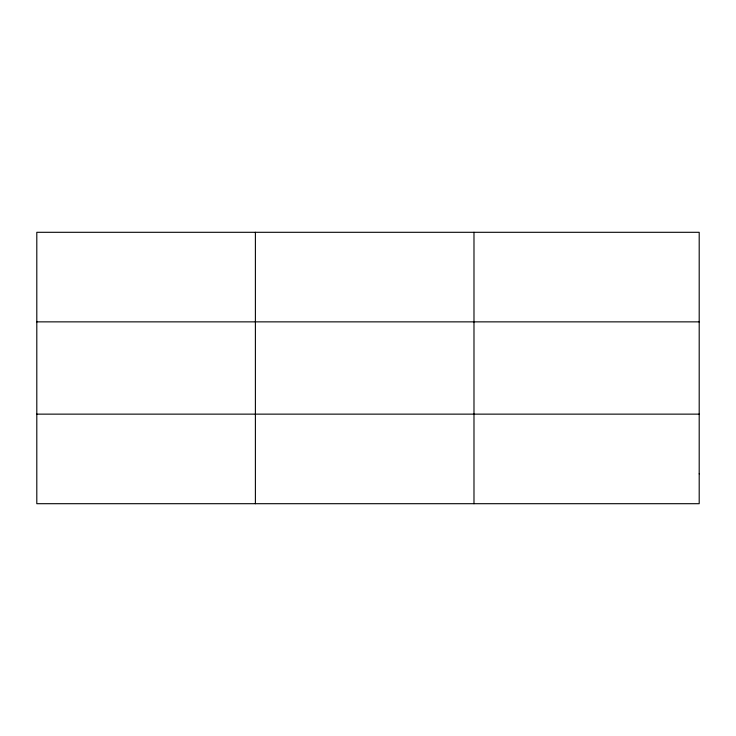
<?xml version="1.0" encoding="UTF-8"?>
<svg xmlns="http://www.w3.org/2000/svg" width="736" height="736" viewBox="0 0 736 736"><rect width="100%" height="100%" fill="white"/><g stroke="black" fill="none" stroke-linecap="round" stroke-linejoin="round"><path stroke-width="1.1" d="M255.392 232.3L255.392 503.7M473.984 232.3L473.984 503.7M36.8 321.862L699.2 321.862M36.8 414.138L699.2 414.138M699.2 473.846L699.2 503.7L36.8 503.7L36.8 232.3L699.2 232.3L699.2 473.846"/></g></svg>
